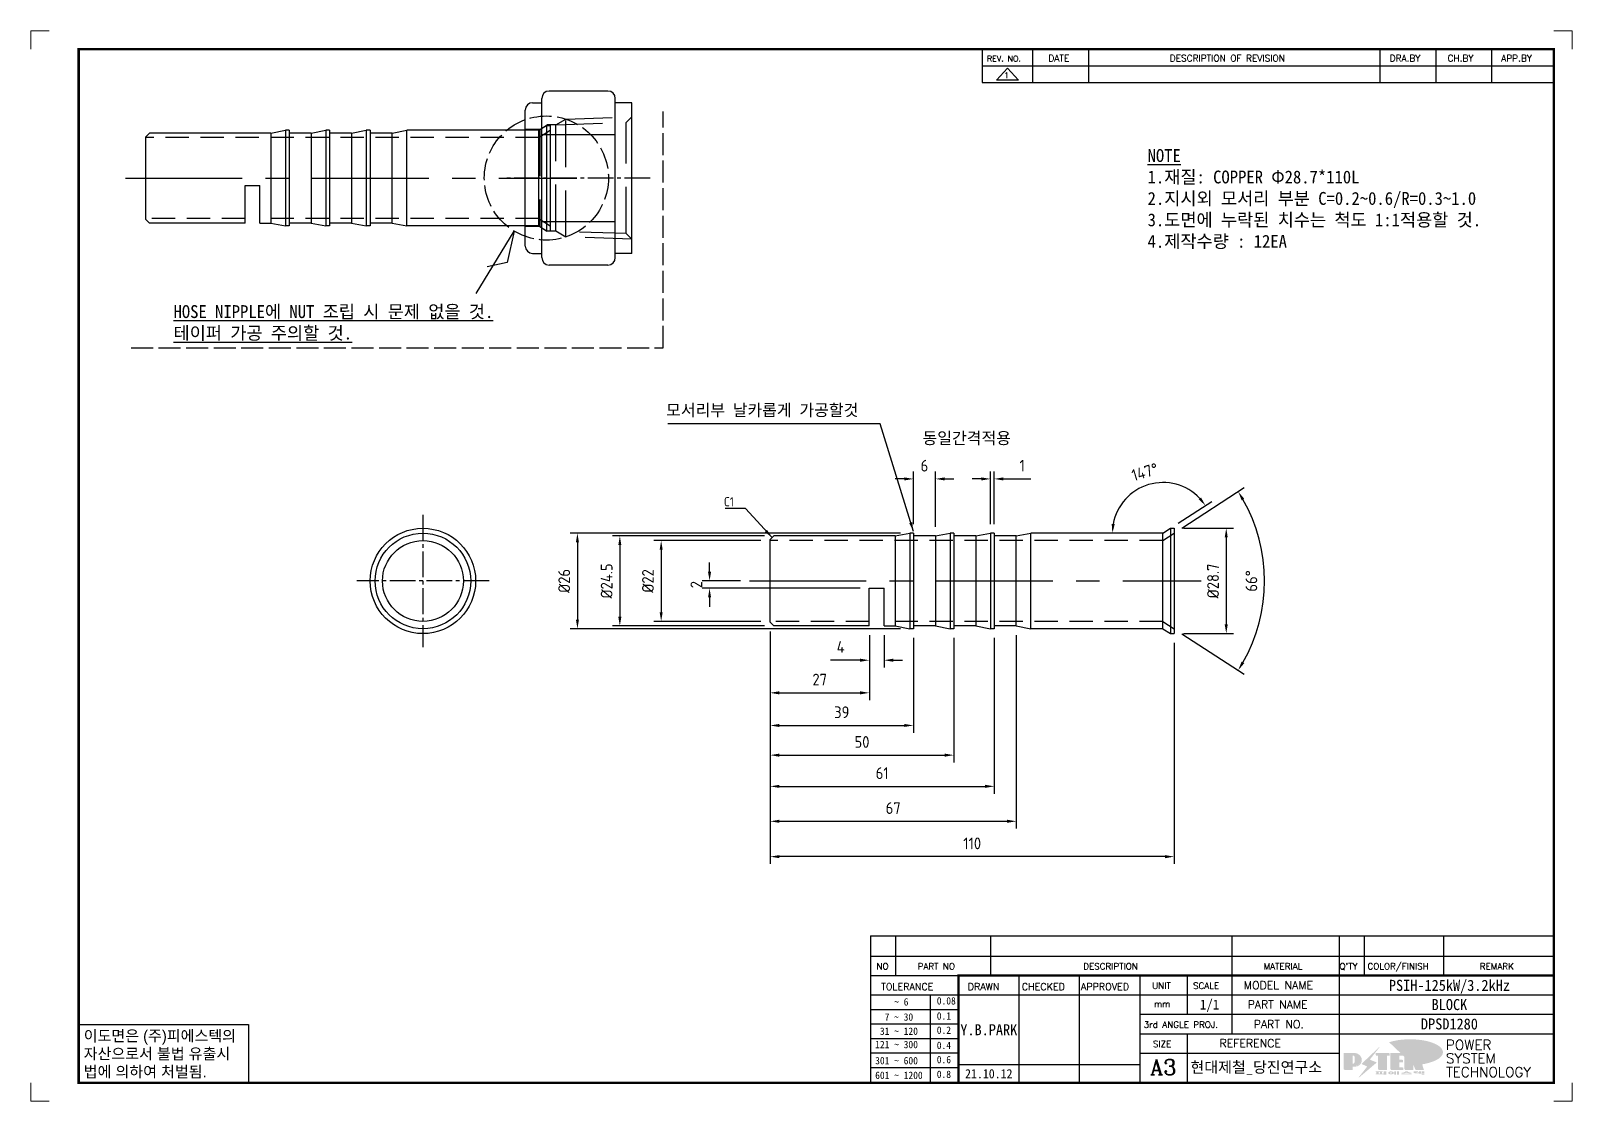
# Model space of a CAD drawing. Header units: millimetres. Extents: x 6089 to 10633, y -545 to 822.
# Drawn here: x 6980 to 7399.5, y -545.3 to -254 of the extents above; entities that cross this region are included whole.
import ezdxf
from ezdxf.enums import TextEntityAlignment as Align

# ---------------------------------------------------------------- set-up
doc = ezdxf.new("R2010")
doc.units = ezdxf.units.MM
for name, pattern in [('AM_ISO02W050', [7.5, 6, -1.5]), ('CENTER', [50.8, 31.75, -6.35, 6.35, -6.35]), ('CENTER1', [10, 7, -1, 1, -1]), ('HIDDEN', [9.525, 6.35, -3.175]), ('HIDDENX2', [19.05, 12.7, -6.35])]:
    doc.linetypes.add(name, pattern=pattern)
doc.layers.add('FORMAT-1', color=7, linetype='Continuous')
doc.layers.add('line', color=3, linetype='Continuous')
doc.styles.add('arial_ttf', font='arial.ttf')
doc.styles.add('h1', font='')
doc.styles.add('HAN', font='')
doc.styles.add('RC', font='ROMANC.SHX')
doc.styles.add('ROMANT', font='romant')
doc.styles.add('RT', font='ROMANT.SHX', dxfattribs={"oblique": 15})
doc.styles.get("Standard").update_dxf_attribs({"font": 'ISOCP.SHX', "bigfont": 'WHGTXT.SHX'})
doc.styles.get('h1').set_extended_font_data('New Gulim')
doc.styles.get('HAN').set_extended_font_data('GulimChe')
doc.dimstyles.new('PS-1', dxfattribs={"dimtxt": 3.2, "dimasz": 2.5, "dimexe": 2, "dimexo": 2.5, "dimgap": 2, "dimtad": 1, "dimtoh": 1, "dimrnd": 0.05, "dimzin": 12, "dimdsep": 46, "dimtxsty": 'Standard', "dimcen": 0, "dimclrt": 2, "dimazin": 3, "dimtfac": 1, "dimtofl": 0, "dimtmove": 0, "dimatfit": 3, "dimfxl": 0, "dimtolj": 1, "dimtzin": 0, "dimarcsym": 0})

# ---------------------------------------------------------------- blocks, each defined once
blk = doc.blocks.new('A$C2CBF475D')
at = {"color": 6}
for p, q in [((-77, 12.25), (-73, 13)), ((-73, 13), (-73, -13)), ((-72, 13), (-73, 13)), ((-72, 13), (-72, -13)), ((-66, 12.25), (-62, 13)), ((-62, 13), (-62, -13)), ((-61, 13), (-62, 13)), ((-61, 13), (-61, -13)), ((-55, 12.25), (-51, 13)), ((-51, 13), (-51, -13)), ((-50, 13), (-51, 13)), ((-50, 13), (-50, -13)), ((-44, 12.25), (-40, 13)), ((-40, -13), (-40, 13)), ((-4.08, 13), (-40, 13)), ((-4.08, 12.99), (-2, 14.34)), ((-4.08, -13), (-4.08, 13)), ((-2, 14.34), (-2, -14.34)), ((-2, 14.34), (-1, 14.34)), ((-1, 14.34), (-1, -14.34)), ((-111, 11.25), (-110, 12.25)), ((-111, -11.25), (-111, 11.25)), ((-77, 12.25), (-110, 12.25)), ((-77, 12.25), (-77, -12.25)), ((-66, 12.25), (-72, 12.25)), ((-66, 12.25), (-66, -12.25)), ((-55, 12.25), (-61, 12.25)), ((-55, 12.25), (-55, -12.25)), ((-44, 12.25), (-50, 12.25)), ((-44, -12.25), (-44, 12.25)), ((-84, -2), (-80, -2)), ((-84, -12.25), (-84, -2)), ((-80, -12.25), (-80, -2)), ((-110, -12.25), (-111, -11.25)), ((-84, -12.25), (-110, -12.25)), ((-80, -12.25), (-77, -12.25)), ((-77, -12.25), (-73, -13)), ((-66, -12.25), (-72, -12.25)), ((-66, -12.25), (-62, -13)), ((-55, -12.25), (-61, -12.25)), ((-55, -12.25), (-51, -13)), ((-44, -12.25), (-50, -12.25)), ((-44, -12.25), (-40, -13)), ((-72, -13), (-73, -13)), ((-61, -13), (-62, -13)), ((-50, -13), (-51, -13)), ((-4.08, -13), (-40, -13)), ((-4.08, -12.99), (-2, -14.34)), ((-2, -14.34), (-1, -14.34))]:
    blk.add_line(p, q, dxfattribs=at)
at = {"color": 2, "linetype": 'HIDDEN'}
for p, q in [((-4.08, 11), (-1, 13)), ((-4.08, 11), (-111, 11)), ((-84, -11), (-111, -11)), ((-4.08, -11), (-77, -11)), ((-4.08, -11), (-1, -13))]:
    blk.add_line(p, q, dxfattribs=at)
at = {"color": 1, "linetype": 'CENTER'}
blk.add_line((-116.57, 0), (6.31, 0), dxfattribs=at)
blk = doc.blocks.new('re3')
at = {"color": 180}
for p, q in [((0, 0), (0, -4.55)), ((6.87, -0.64), (3.86, -3.91)), ((9.88, -3.91), (3.86, -3.91)), ((6.87, -0.64), (9.88, -3.91)), ((13.74, -4.55), (13.74, 0)), ((28.97, -4.55), (28.97, 0)), ((108.25, -4.55), (108.25, 0)), ((123.49, -4.55), (123.49, 0)), ((138.64, -4.55), (138.64, 0)), ((0, -4.55), (155.53, -4.55))]:
    blk.add_line(p, q, dxfattribs=at)
at = {"color": 2, "style": 'RC', "oblique": 15}
blk.add_attdef('REV.NO', text='', height=1.56, dxfattribs=at).set_placement((6.59, -2.56), align=Align.MIDDLE_CENTER)
blk.add_attdef('-1', text='', height=1.56, dxfattribs=at).set_placement((9.37, -1.66), align=Align.MIDDLE_LEFT)
at = {"color": 2, "style": 'HAN'}
for tag, p in [('REV.-DATE', (21.36, -2.28)), ('DRA.BY', (115.87, -2.28)), ('CH.BY', (131.07, -2.28)), ('APP.BY', (147.09, -2.28))]:
    blk.add_attdef(tag, text='', height=2.5, dxfattribs=at).set_placement(p, align=Align.MIDDLE_CENTER)
blk.add_attdef('DESCRIPTION-OF-REVISION', text='', height=2.5, dxfattribs=at).set_placement((31.61, -2.28), align=Align.MIDDLE_LEFT)
blk = doc.blocks.new('no3')
at = {"color": 180}
for p, q in [((0, 5.5), (0, 0)), ((0, 5.5), (186, 5.5)), ((6.79, 5.5), (6.79, 0)), ((32.74, 0.11), (32.74, 5.5)), ((98.4, 5.5), (98.4, 0)), ((127.61, 5.5), (127.61, 0)), ((134.43, 5.5), (134.43, 0)), ((155.98, 5.5), (155.98, 0))]:
    blk.add_line(p, q, dxfattribs=at)
at = {"color": 2, "style": 'HAN'}
for tag, p in [('PART-NO', (19.76, 2.75)), ('MATERIAL', (111.38, 2.75)), ("Q'TY", (131.02, 2.75)), ('COLOR/FINISH', (145.2, 2.75)), ('REMARK', (170.76, 2.75))]:
    blk.add_attdef(tag, text='', height=2.9, dxfattribs=at).set_placement(p, align=Align.MIDDLE_CENTER)
blk.add_attdef('DESCRIPTION', text='', height=2.9, dxfattribs=at).set_placement((34.51, 2.75), align=Align.MIDDLE_LEFT)
at = {"color": 2, "style": 'RT', "oblique": 15}
blk.add_attdef('NO', text='', height=1.74, dxfattribs=at).set_placement((3.38, 2.51), align=Align.MIDDLE_CENTER)
blk = doc.blocks.new('t3')
for p, q in [((0, 15.88), (46.25, 15.88)), ((0, 15.88), (0, 0)), ((46.25, 15.88), (46.25, 0)), ((0, 0), (46.25, 0))]:
    blk.add_line(p, q)
at = {"color": 1, "style": 'h1'}
for s, p in [('이도면은 (주)피에스텍의', (1.4, 11.29)), ('자산으로서 불법 유출시', (1.4, 6.41)), ('법에 의하여 처벌됨.', (1.4, 1.52))]:
    blk.add_text(s, height=3, dxfattribs=at).set_placement(p)
blk = doc.blocks.new('new LOGO')
at = {"layer": 'line'}
h = blk.add_hatch(color=1, dxfattribs=at)
h.paths.add_polyline_path([(41.5, 16.4), (54.3, 16.4, 1), (54.3, 82.9), (0, 82.9), (0, -0.1), (41.5, -0.1)])
h.paths.add_polyline_path([(41.5, 27.9), (41.5, 71.9), (43.6, 71.9, -0.414214), (54.6, 60.9), (54.6, 38.9, -0.414214), (43.6, 27.9)], flags=16)
h.paths.add_polyline_path([(214.7, 71.9), (227.5, 71.9), (227.5, 82.9), (159.7, 82.9), (159.7, 71.9), (172.5, 71.9), (172.5, -0.1), (214.7, -0.1)])
h.paths.add_polyline_path([(276, 37.4), (294.8, 37.4), (294.8, 49.1), (276, 49.1), (276, 71.9), (294.8, 71.9), (294.8, 82.9), (234.5, 82.9), (234.5, -0.1), (297, -0.1), (297, 10.9), (276, 10.9)])
h.paths.add_polyline_path([(347.2, 35.2), (359.7, -0.1), (400.5, -0.1), (379.6, 66.8), (399.7, 82.9), (380.6, 82.9), (347.2, 61.6), (347.2, 82.9), (305.5, 82.9), (305.5, -0.1), (347.2, -0.1)])
h = blk.add_hatch(color=250, dxfattribs=at)
h.paths.add_polyline_path([(44.5, 69.4), (46.6, 69.4, -0.129793), (52, 68, 0.221832), (43.6, 71.9), (41.5, 71.9), (41.5, 27.9), (43.6, 27.9, 0.02048), (44.5, 28)], flags=17)
h.paths.add_polyline_path([(44.5, 13.9), (57.3, 13.9, 0.72362), (77.1, 73.9, -0.679777), (54.3, 16.4), (41.5, 16.4), (41.5, -0.1), (3, -0.1), (3, -2.6), (44.5, -2.6)])
h.paths.add_polyline_path([(117.9, 14.2), (71.5, -44.4), (77.1, -39.6), (120.8, 15.6), (92, 28.9), (173.3, 106), (177.5, 111.4), (89.1, 27.6)])
h.paths.add_polyline_path([(162.7, 71.9), (162.7, 69.4), (172.5, 69.4), (172.5, 71.9)], flags=17)
h.paths.add_polyline_path([(217.7, 69.4), (230.5, 69.4), (230.5, 80.4), (227.5, 80.4), (227.5, 71.9), (214.7, 71.9), (214.7, -0.1), (175.5, -0.1), (175.5, -2.6), (217.7, -2.6)])
h.paths.add_polyline_path([(297.8, 46.6), (294.8, 46.6), (294.8, 37.4), (276, 37.4), (276, 10.9), (279, 10.9), (279, 34.9), (297.8, 34.9)])
h.paths.add_polyline_path([(300, 8.4), (297, 8.4), (297, -0.1), (237.5, -0.1), (237.5, -2.6), (300, -2.6)])
h.paths.add_polyline_path([(297.8, 80.4), (294.8, 80.4), (294.8, 71.9), (276, 71.9), (276, 49.1), (279, 49.1), (279, 69.4), (297.8, 69.4)])
h.paths.add_polyline_path([(350.2, 80.4), (347.2, 80.4), (347.2, 61.6), (350.2, 63.5)])
h.paths.add_polyline_path([(350.2, 26.7), (347.2, 35.2), (347.2, -0.1), (308.5, -0.1), (308.5, -2.6), (350.2, -2.6)])
h.paths.add_polyline_path([(402.7, 80.4), (396.5, 80.4), (379.6, 66.8), (400.5, -0.1), (361.8, -0.1), (362.7, -2.6), (403.5, -2.6), (382.6, 64.3)])
blk.add_hatch(color=5, dxfattribs=at).paths.add_polyline_path([(166.3, 35), (131, 49), (180.4, 112.7), (92, 28.9), (120.8, 15.6), (74.4, -43)])
h = blk.add_hatch(color=253, dxfattribs=at)
edge = h.paths.add_edge_path()
edge.add_ellipse((333.9, 86.4), major_axis=(-165.9, 0), ratio=0.39426, start_angle=111.51268, end_angle=334.46902)
edge.add_ellipse((314.1, 81.2), major_axis=(-153.7, 0), ratio=0.40699, start_angle=121.30662, end_angle=327.74369, ccw=False)
edge.add_line((394, 27.8), (394.7, 25.6))
h = blk.add_hatch(color=250, dxfattribs=at)
edge = h.paths.add_edge_path()
edge.add_ellipse((237.8, -17.6), major_axis=(-14.3, 0), ratio=0.526336, start_angle=192.2456, end_angle=269.07481)
edge.add_line((238.1, -10.1), (237.6, -10.1))
edge.add_ellipse((237.8, -17.6), major_axis=(-14.3, 0), ratio=0.526336, start_angle=270.92519, end_angle=449.07481)
edge.add_line((237.6, -25.1), (238.1, -25.1))
edge.add_ellipse((237.8, -17.6), major_axis=(-14.3, 0), ratio=0.526336, start_angle=450.92519, end_angle=527.7544)
edge.add_line((251.7, -19.2), (254.1, -19.2))
edge.add_line((254.1, -19.2), (254.1, -27.1))
edge.add_line((254.1, -27.1), (263.1, -27.1))
edge.add_line((263.1, -27.1), (263.1, -10.1))
edge.add_line((263.1, -10.1), (254.1, -10.1))
edge.add_line((254.1, -10.1), (254.1, -16))
edge.add_line((254.1, -16), (251.7, -16))
h.paths.add_polyline_path([(241, -16.4), (241, -18.7, -1), (234.4, -18.7), (234.4, -16.4, -1)], flags=16)
h.paths.add_polyline_path([(278.2, -10.1), (268.1, -10.1), (268.1, -27.1), (278.2, -27.1)])
h.paths.add_polyline_path([(310.3, -10.1), (310.3, -11.1, -0.157169), (289.3, -17.5), (294, -19.9, 0.128407), (316.3, -15.9, 0.128407), (338.6, -19.9), (343.3, -17.5, -0.157169), (322.2, -11.1), (322.2, -10.1)])
h.paths.add_polyline_path([(342.1, -25.1), (342.1, -22.3), (290.4, -22.3), (290.4, -25.1)])
h.paths.add_polyline_path([(352, -10.1), (352, -16.2, 0.414214), (354, -18.2), (378.7, -18.2), (378.7, -19.6), (390.2, -19.6), (390.2, -10.1), (378.7, -10.1), (378.7, -13.6), (374.7, -13.6), (374.7, -15.1), (378.7, -15.1), (378.7, -16.2), (364.7, -16.2), (364.7, -15.1), (371.2, -15.1), (371.2, -13.6), (364.7, -13.6), (364.7, -12.6), (374.7, -12.6), (374.7, -10.1)])
h.paths.add_polyline_path([(393.8, -10.1), (393.8, -19.6), (405, -19.6), (405, -10.1)])
h.paths.add_polyline_path([(405, -27.1), (405, -20.9), (356.8, -20.9), (356.8, -23), (391.8, -23), (391.8, -27.1)])
h.paths.add_polyline_path([(200.4, -10.1), (200.4, -22.3), (193.2, -22.3), (193.2, -12.6), (196.6, -12.6), (196.6, -10.1), (161, -10.1), (161, -12.6), (164.5, -12.6), (164.5, -22.3), (161, -22.3), (161, -25.1), (200.4, -25.1), (200.4, -27.1), (213.9, -27.1), (213.9, -10.1)])
h.paths.add_polyline_path([(182, -12.6), (175.6, -12.6), (175.6, -22.3), (182, -22.3)], flags=17)
blk = doc.blocks.new('format-3')
at = {"color": 3, "lineweight": 9}
for p, q in [((0, 286.3), (0, 291.3)), ((5, 291.3), (0, 291.3)), ((414.5, 291.3), (419.5, 291.3)), ((419.5, 286.3), (419.5, 291.3)), ((0, 5), (0, 0)), ((419.5, 5), (419.5, 0)), ((5, 0), (0, 0)), ((414.5, 0), (419.5, 0))]:
    blk.add_line(p, q, dxfattribs=at)
at = {"color": 180}
for p, q in [((258.97, 281.75), (258.97, 286.3)), ((272.71, 281.75), (272.71, 286.3)), ((287.94, 281.75), (287.94, 286.3)), ((367.22, 281.75), (367.22, 286.3)), ((382.45, 281.75), (382.45, 286.3)), ((397.61, 281.75), (397.61, 286.3)), ((258.97, 281.75), (414.5, 281.75)), ((228.5, 39.49), (228.5, 5)), ((228.5, 39.49), (414.5, 39.49)), ((235.29, 39.49), (235.29, 34.21)), ((261.24, 34.21), (261.24, 39.49)), ((326.9, 39.49), (326.9, 34.21)), ((356.11, 39.49), (356.11, 34.21)), ((362.93, 39.49), (362.93, 34.21)), ((384.48, 39.49), (384.48, 34.21)), ((228.5, 34.21), (252.48, 34.21)), ((268.96, 5), (268.96, 34.21)), ((285.45, 5), (285.45, 34.21)), ((301.94, 5), (301.94, 34.21)), ((314.72, 34.21), (314.72, 23.65)), ((326.9, 34.21), (326.9, 18.37)), ((356.11, 34.21), (356.11, 5)), ((228.5, 28.93), (252.48, 28.93)), ((244.89, 5.23), (244.89, 28.93)), ((252.48, 28.93), (414.5, 28.93)), ((228.5, 24.98), (252.48, 24.98)), ((228.5, 21.03), (252.48, 21.03)), ((301.94, 23.65), (414.5, 23.65)), ((228.5, 17.08), (252.48, 17.08)), ((301.94, 18.37), (414.5, 18.37)), ((314.72, 18.37), (314.72, 5)), ((228.5, 13.13), (252.48, 13.13)), ((301.94, 13.09), (356.11, 13.09)), ((228.5, 9.18), (252.48, 9.18)), ((252.48, 9.95), (301.94, 9.95))]:
    blk.add_line(p, q, dxfattribs=at)
at = {"const_width": 0.7}
blk.add_lwpolyline([(252.48, 5), (252.48, 34.21), (414.5, 34.21)], dxfattribs=at)
at = {"layer": 'FORMAT-1', "const_width": 0.7}
blk.add_lwpolyline([(13, 5), (13, 286.3), (414.5, 286.3), (414.5, 5)], close=True, dxfattribs=at)
blk.add_blockref('t3', (13, 5))
at = {"xscale": 0.05400000000000027, "yscale": 0.05400000000000027, "zscale": 0.05400000000000027}
blk.add_blockref('new LOGO', (357.35, 8.65), dxfattribs=at)
at = {"color": 2}
for s, height, style, p in [('REV. NO.', 1.56, 'RC', (260.23, 282.95)), ('DATE', 1.788, 'RC', (276.95, 282.94)), ('DESCRIPTION OF REVISION', 1.7875, 'RC', (309.98, 282.94)), ('DRA.BY', 1.788, 'RC', (369.83, 282.94)), ('CH.BY', 1.788, 'RC', (385.59, 282.94)), ('APP.BY', 1.788, 'RC', (400.18, 282.94)), ('COLOR/FINISH', 1.7424, 'RC', (363.8, 35.83)), ('NO', 1.742, 'RC', (230.16, 35.83)), ('PART NO', 1.742, 'RC', (241.36, 35.83)), ('DESCRIPTION', 1.7424, 'RC', (286.43, 35.83)), ('MATERIAL', 1.742, 'RC', (335.52, 35.83)), ("Q'TY", 1.742, 'RC', (356.17, 35.83)), ('REMARK', 1.742, 'RC', (394.37, 35.83)), (' TOLERANCE', 1.9, 'RC', (230.11, 30.22)), ('DRAWN', 1.9, 'RC', (255, 30.22)), ('CHECKED', 1.9, 'RC', (269.71, 30.22)), ('APPROVED', 1.9, 'RC', (285.8, 30.22)), ('UNIT', 1.742, 'RC', (305.19, 30.55)), ('SCALE', 1.742, 'RC', (316.32, 30.55)), ('MODEL NAME', 2.178, 'RC', (330.12, 30.46)), ('    ~ 6', 2, 'HAN', (229.8, 26.03)), ('0.08', 2, 'HAN', (246.57, 26.31)), ('mm', 1.742, 'RC', (305.67, 25.56)), ('PART NAME', 2.178, 'RC', (331.17, 25.24)), ('  7 ~ 30', 2, 'HAN', (229.8, 21.91)), ('0.1', 2, 'HAN', (246.57, 22.2)), ('3rd ANGLE PROJ.', 1.7424, 'RC', (302.87, 19.97)), ('PART NO.', 2.178, 'RC', (332.84, 19.85)), (' 31 ~ 120', 2, 'HAN', (229.8, 18.04)), ('0.2', 2, 'HAN', (246.57, 18.32)), ('REFERENCE', 2.178, 'RC', (323.52, 14.69)), ('121 ~ 300', 2, 'HAN', (229.8, 14.42)), ('0.4', 2, 'HAN', (246.57, 14.2)), ('SIZE', 1.742, 'RC', (305.39, 14.71)), ('301 ~ 600', 2, 'HAN', (229.8, 10.04)), ('0.6', 2, 'HAN', (246.57, 10.32)), ('601 ~ 1200', 2, 'HAN', (229.8, 6.05)), ('0.8', 2, 'HAN', (246.57, 6.33))]:
    blk.add_text(s, height=height, dxfattribs=dict(at, style=style)).set_placement(p)
at = {"style": 'ROMANT'}
for s, p in [('POWER', (385.15, 13.96)), ('SYSTEM', (385.15, 10.31)), ('TECHNOLOGY', (385.15, 6.56))]:
    blk.add_text(s, height=2.7, dxfattribs=at).set_placement(p)
at = {"color": 2, "lineweight": 25, "style": 'RC'}
blk.add_text('A3', height=4.182, dxfattribs=at).set_placement((304.61, 7.14))
at = {"style": 'HAN'}
for tag, height, p in [('MODEL-NAME', 3, (386.1, 31.53)), ('SCALE', 2.7, (320.81, 26.29)), ('PART-NAME', 3, (386.1, 26.29)), ('CH-BY', 3, (277.21, 19.44)), ('PART-NO', 3, (386.1, 21.01)), ('DRA-BY', 3, (260.72, 19.44)), ('APP-BY', 3, (293.7, 19.44)), ('DRA-DATE', 2.5, (260.72, 7.47)), ('CH-DATE', 2.5, (277.21, 7.47)), ('APP-DATE', 2.5, (293.7, 7.47)), ('관련업체', 3, (333.52, 9.26))]:
    blk.add_attdef(tag, text='', height=height, dxfattribs=at).set_placement(p, align=Align.MIDDLE_CENTER)
blk = doc.blocks.new('*D309')
at = {"color": 0, "lineweight": -2}
for p, q in [((7181.21, -417.43), (7181.21, -436.13)), ((7208.21, -418.43), (7208.21, -436.13)), ((7183.71, -434.13), (7205.71, -434.13))]:
    blk.add_line(p, q, dxfattribs=at)
at = {"color": 0}
for points in [[(7183.71, -433.71), (7183.71, -434.55), (7181.21, -434.13)], [(7205.71, -433.71), (7205.71, -434.55), (7208.21, -434.13)]]:
    blk.add_solid(points, dxfattribs=at)
at = {"layer": 'DEFPOINTS', "color": 0}
for p in [(7181.21, -414.93), (7208.21, -415.93), (7208.21, -434.13)]:
    blk.add_point(p, dxfattribs=at)
at = {"color": 2, "insert": (7194.71, -430.53), "char_height": 3.2, "attachment_point": 5}
blk.add_mtext('\\A1;27', dxfattribs=at)
blk = doc.blocks.new('*D310')
at = {"color": 0, "lineweight": -2}
for p, q in [((7181.21, -417.43), (7181.21, -445.01)), ((7220.21, -419.18), (7220.21, -445.01)), ((7183.71, -443.01), (7217.71, -443.01))]:
    blk.add_line(p, q, dxfattribs=at)
at = {"color": 0}
for points in [[(7183.71, -442.59), (7183.71, -443.42), (7181.21, -443.01)], [(7217.71, -442.59), (7217.71, -443.42), (7220.21, -443.01)]]:
    blk.add_solid(points, dxfattribs=at)
at = {"layer": 'DEFPOINTS', "color": 0}
for p in [(7181.21, -414.93), (7220.21, -416.68), (7220.21, -443.01)]:
    blk.add_point(p, dxfattribs=at)
at = {"color": 2, "insert": (7200.71, -439.41), "char_height": 3.2, "attachment_point": 5}
blk.add_mtext('\\A1;39', dxfattribs=at)
blk = doc.blocks.new('*D311')
at = {"color": 0, "lineweight": -2}
for p, q in [((7181.21, -417.43), (7181.21, -453.09)), ((7231.21, -419.18), (7231.21, -453.09)), ((7183.71, -451.09), (7228.71, -451.09))]:
    blk.add_line(p, q, dxfattribs=at)
at = {"color": 0}
for points in [[(7183.71, -450.67), (7183.71, -451.51), (7181.21, -451.09)], [(7228.71, -450.67), (7228.71, -451.51), (7231.21, -451.09)]]:
    blk.add_solid(points, dxfattribs=at)
at = {"layer": 'DEFPOINTS', "color": 0}
for p in [(7181.21, -414.93), (7231.21, -416.68), (7231.21, -451.09)]:
    blk.add_point(p, dxfattribs=at)
at = {"color": 2, "insert": (7206.21, -447.49), "char_height": 3.2, "attachment_point": 5}
blk.add_mtext('\\A1;50', dxfattribs=at)
blk = doc.blocks.new('*D312')
at = {"color": 0, "lineweight": -2}
for p, q in [((7181.21, -417.43), (7181.21, -461.58)), ((7242.21, -419.18), (7242.21, -461.58)), ((7183.71, -459.58), (7239.71, -459.58))]:
    blk.add_line(p, q, dxfattribs=at)
at = {"color": 0}
for points in [[(7183.71, -459.16), (7183.71, -459.99), (7181.21, -459.58)], [(7239.71, -459.16), (7239.71, -459.99), (7242.21, -459.58)]]:
    blk.add_solid(points, dxfattribs=at)
at = {"layer": 'DEFPOINTS', "color": 0}
for p in [(7181.21, -414.93), (7242.21, -416.68), (7242.21, -459.58)]:
    blk.add_point(p, dxfattribs=at)
at = {"color": 2, "insert": (7211.71, -455.98), "char_height": 3.2, "attachment_point": 5}
blk.add_mtext('\\A1;61', dxfattribs=at)
blk = doc.blocks.new('*D313')
at = {"color": 0, "lineweight": -2}
for p, q in [((7181.21, -417.43), (7181.21, -471.09)), ((7248.21, -418.43), (7248.21, -471.09)), ((7183.71, -469.09), (7245.71, -469.09))]:
    blk.add_line(p, q, dxfattribs=at)
at = {"color": 0}
for points in [[(7183.71, -468.67), (7183.71, -469.51), (7181.21, -469.09)], [(7245.71, -468.67), (7245.71, -469.51), (7248.21, -469.09)]]:
    blk.add_solid(points, dxfattribs=at)
at = {"layer": 'DEFPOINTS', "color": 0}
for p in [(7181.21, -414.93), (7248.21, -415.93), (7248.21, -469.09)]:
    blk.add_point(p, dxfattribs=at)
at = {"color": 2, "insert": (7214.71, -465.49), "char_height": 3.2, "attachment_point": 5}
blk.add_mtext('\\A1;67', dxfattribs=at)
blk = doc.blocks.new('*D314')
at = {"color": 0, "lineweight": -2}
for p, q in [((7181.21, -417.43), (7181.21, -480.71)), ((7291.2, -420.52), (7291.2, -480.71)), ((7288.7, -478.71), (7183.71, -478.71))]:
    blk.add_line(p, q, dxfattribs=at)
at = {"color": 0}
for points in [[(7183.71, -478.3), (7183.71, -479.13), (7181.21, -478.71)], [(7288.7, -478.3), (7288.7, -479.13), (7291.2, -478.71)]]:
    blk.add_solid(points, dxfattribs=at)
at = {"layer": 'DEFPOINTS', "color": 0}
for p in [(7181.21, -414.93), (7291.2, -418.02), (7181.21, -478.71)]:
    blk.add_point(p, dxfattribs=at)
at = {"color": 2, "insert": (7236.21, -475.11), "char_height": 3.2, "attachment_point": 5}
blk.add_mtext('\\A1;110', dxfattribs=at)
blk = doc.blocks.new('*D315')
at = {"color": 0, "lineweight": -2}
for p, q in [((7293.3, -389.32), (7310.27, -378.29)), ((7293.3, -418.05), (7310.27, -429.08))]:
    blk.add_line(p, q, dxfattribs=at)
blk.add_arc((7271.2, -403.68), 44.59, 330.1889, 29.8111, dxfattribs=at)
at = {"color": 0}
for points in [[(7309.54, -381.73), (7310.25, -381.3), (7308.59, -379.38)], [(7310.25, -426.07), (7309.54, -425.63), (7308.59, -427.99)]]:
    blk.add_solid(points, dxfattribs=at)
at = {"layer": 'DEFPOINTS', "color": 0}
for p in [(7288.13, -392.68), (7291.2, -390.68), (7288.12, -414.68), (7314.97, -412.2), (7291.2, -416.68)]:
    blk.add_point(p, dxfattribs=at)
at = {"color": 2, "insert": (7312.19, -403.68), "char_height": 3.2, "attachment_point": 5, "rotation": 90}
blk.add_mtext('\\A1;66°', dxfattribs=at)
blk = doc.blocks.new('*D316')
at = {"color": 0, "lineweight": -2}
blk.add_line((7292.3, -387.98), (7301.38, -382.08), dxfattribs=at)
blk.add_arc((7288.14, -390.68), 13.79, 43.4291, 169.5948, dxfattribs=at)
at = {"color": 0}
for points in [[(7298.48, -380.95), (7297.83, -381.46), (7299.7, -383.17)], [(7275, -388.23), (7274.17, -388.16), (7274.36, -390.68)]]:
    blk.add_solid(points, dxfattribs=at)
at = {"layer": 'DEFPOINTS', "color": 0}
for p in [(7290.06, -377.03), (7290.2, -389.34), (7252.21, -390.68), (7288.13, -390.68), (7288.13, -390.69)]:
    blk.add_point(p, dxfattribs=at)
at = {"color": 2, "insert": (7283.2, -374.02), "char_height": 3.2, "attachment_point": 5, "rotation": 16.5119}
blk.add_mtext('\\A1;147°', dxfattribs=at)
blk = doc.blocks.new('*D317')
at = {"color": 0, "lineweight": -2}
for p, q in [((7293.7, -389.34), (7307.35, -389.34)), ((7305.35, -391.84), (7305.35, -415.52)), ((7293.7, -418.02), (7307.35, -418.02))]:
    blk.add_line(p, q, dxfattribs=at)
at = {"color": 0}
for points in [[(7304.93, -391.84), (7305.76, -391.84), (7305.35, -389.34)], [(7304.93, -415.52), (7305.76, -415.52), (7305.35, -418.02)]]:
    blk.add_solid(points, dxfattribs=at)
at = {"layer": 'DEFPOINTS', "color": 0}
for p in [(7291.2, -389.34), (7291.2, -418.02), (7305.35, -418.02)]:
    blk.add_point(p, dxfattribs=at)
at = {"color": 2, "insert": (7301.75, -403.68), "char_height": 3.2, "attachment_point": 5, "rotation": 90}
blk.add_mtext('\\A1;%%C28.7', dxfattribs=at)
blk = doc.blocks.new('*D318')
at = {"color": 0, "lineweight": -2}
for p, q in [((7179.71, -391.43), (7138.31, -391.43)), ((7140.31, -393.93), (7140.31, -413.43)), ((7179.71, -415.93), (7138.31, -415.93))]:
    blk.add_line(p, q, dxfattribs=at)
at = {"color": 0}
for points in [[(7139.89, -393.93), (7140.72, -393.93), (7140.31, -391.43)], [(7139.89, -413.43), (7140.72, -413.43), (7140.31, -415.93)]]:
    blk.add_solid(points, dxfattribs=at)
at = {"layer": 'DEFPOINTS', "color": 0}
for p in [(7182.21, -391.43), (7140.31, -415.93), (7182.21, -415.93)]:
    blk.add_point(p, dxfattribs=at)
at = {"color": 2, "insert": (7136.71, -403.68), "char_height": 3.2, "attachment_point": 5, "rotation": 90}
blk.add_mtext('\\A1;%%C24.5', dxfattribs=at)
blk = doc.blocks.new('*D319')
at = {"color": 0, "lineweight": -2}
for p, q in [((7178.71, -392.68), (7149.55, -392.68)), ((7151.55, -395.18), (7151.55, -412.18)), ((7178.71, -414.68), (7149.55, -414.68))]:
    blk.add_line(p, q, dxfattribs=at)
at = {"color": 0}
for points in [[(7151.14, -395.18), (7151.97, -395.18), (7151.55, -392.68)], [(7151.14, -412.18), (7151.97, -412.18), (7151.55, -414.68)]]:
    blk.add_solid(points, dxfattribs=at)
at = {"layer": 'DEFPOINTS', "color": 0}
for p in [(7181.21, -392.68), (7151.55, -414.68), (7181.21, -414.68)]:
    blk.add_point(p, dxfattribs=at)
at = {"color": 2, "insert": (7147.95, -403.68), "char_height": 3.2, "attachment_point": 5, "rotation": 90}
blk.add_mtext('\\A1;%%C22', dxfattribs=at)
blk = doc.blocks.new('*D320')
at = {"color": 0, "lineweight": -2}
for p, q in [((7216.71, -390.68), (7126.76, -390.68)), ((7128.76, -393.18), (7128.76, -414.18)), ((7216.71, -416.68), (7126.76, -416.68))]:
    blk.add_line(p, q, dxfattribs=at)
at = {"color": 0}
for points in [[(7128.35, -393.18), (7129.18, -393.18), (7128.76, -390.68)], [(7128.35, -414.18), (7129.18, -414.18), (7128.76, -416.68)]]:
    blk.add_solid(points, dxfattribs=at)
at = {"layer": 'DEFPOINTS', "color": 0}
for p in [(7219.21, -390.68), (7128.76, -416.68), (7219.21, -416.68)]:
    blk.add_point(p, dxfattribs=at)
at = {"color": 2, "insert": (7125.16, -403.68), "char_height": 3.2, "attachment_point": 5, "rotation": 90}
blk.add_mtext('\\A1;%%C26', dxfattribs=at)
blk = doc.blocks.new('*D321')
at = {"color": 0, "lineweight": -2}
for p, q in [((7164.73, -401.18), (7164.73, -398.68)), ((7173.14, -403.68), (7162.73, -403.68)), ((7205.71, -405.68), (7162.73, -405.68)), ((7164.73, -408.18), (7164.73, -410.68))]:
    blk.add_line(p, q, dxfattribs=at)
at = {"color": 0}
for points in [[(7164.31, -401.18), (7165.14, -401.18), (7164.73, -403.68)], [(7164.31, -408.18), (7165.14, -408.18), (7164.73, -405.68)]]:
    blk.add_solid(points, dxfattribs=at)
at = {"layer": 'DEFPOINTS', "color": 0}
for p in [(7164.73, -405.68), (7175.64, -403.68), (7208.21, -405.68)]:
    blk.add_point(p, dxfattribs=at)
at = {"color": 2, "insert": (7161.13, -404.68), "char_height": 3.2, "attachment_point": 5, "rotation": 90}
blk.add_mtext('\\A1;2', dxfattribs=at)
blk = doc.blocks.new('*D322')
at = {"color": 0, "lineweight": -2}
for p, q in [((7208.21, -418.43), (7208.21, -427.25)), ((7212.21, -418.43), (7212.21, -427.25)), ((7205.71, -425.25), (7197.61, -425.25)), ((7214.71, -425.25), (7217.21, -425.25))]:
    blk.add_line(p, q, dxfattribs=at)
at = {"color": 0}
for points in [[(7205.71, -424.83), (7205.71, -425.67), (7208.21, -425.25)], [(7214.71, -424.83), (7214.71, -425.67), (7212.21, -425.25)]]:
    blk.add_solid(points, dxfattribs=at)
at = {"layer": 'DEFPOINTS', "color": 0}
for p in [(7208.21, -415.93), (7212.21, -415.93), (7208.21, -425.25)]:
    blk.add_point(p, dxfattribs=at)
at = {"color": 2, "insert": (7200.41, -421.65), "char_height": 3.2, "attachment_point": 5}
blk.add_mtext('\\A1;4', dxfattribs=at)
blk = doc.blocks.new('*D323')
at = {"color": 0, "lineweight": -2}
for p, q in [((7217.71, -375.91), (7215.21, -375.91)), ((7220.21, -388.18), (7220.21, -373.91)), ((7226.21, -388.93), (7226.21, -373.91)), ((7228.71, -375.91), (7231.21, -375.91))]:
    blk.add_line(p, q, dxfattribs=at)
at = {"color": 0}
for points in [[(7217.71, -375.49), (7217.71, -376.33), (7220.21, -375.91)], [(7228.71, -375.49), (7228.71, -376.33), (7226.21, -375.91)]]:
    blk.add_solid(points, dxfattribs=at)
at = {"layer": 'DEFPOINTS', "color": 0}
for p in [(7226.21, -375.91), (7220.21, -390.68), (7226.21, -391.43)]:
    blk.add_point(p, dxfattribs=at)
at = {"color": 2, "insert": (7223.21, -372.31), "char_height": 3.2, "attachment_point": 5}
blk.add_mtext('\\A1;6', dxfattribs=at)
blk = doc.blocks.new('*D324')
at = {"color": 0, "lineweight": -2}
for p, q in [((7238.71, -375.91), (7236.21, -375.91)), ((7241.21, -388.18), (7241.21, -373.91)), ((7242.21, -388.18), (7242.21, -373.91)), ((7244.71, -375.91), (7252.12, -375.91))]:
    blk.add_line(p, q, dxfattribs=at)
at = {"color": 0}
for points in [[(7238.71, -375.49), (7238.71, -376.33), (7241.21, -375.91)], [(7244.71, -375.49), (7244.71, -376.33), (7242.21, -375.91)]]:
    blk.add_solid(points, dxfattribs=at)
at = {"layer": 'DEFPOINTS', "color": 0}
for p in [(7241.21, -375.91), (7241.21, -390.68), (7242.21, -390.68)]:
    blk.add_point(p, dxfattribs=at)
at = {"color": 2, "insert": (7249.8, -372.31), "char_height": 3.2, "attachment_point": 5}
blk.add_mtext('\\A1;1', dxfattribs=at)
blk = doc.blocks.new('A$C706B1240')
at = {"color": 230}
for p, q in [((0, -21.67), (0, 21.67)), ((18, 23.67), (2, 23.67)), ((20, -21.67), (20, 21.67)), ((-4.5, -18.5), (-4.5, 18.5)), ((-2.5, 20.5), (0, 20.5)), ((24.5, 20.5), (20, 20.5)), ((24.5, -20.5), (24.5, 20.5)), ((0, 11.84), (20, 11.84)), ((0, -11.84), (20, -11.84)), ((-2.5, -20.5), (0, -20.5)), ((24.5, -20.5), (20, -20.5)), ((18, -23.67), (2, -23.67))]:
    blk.add_line(p, q, dxfattribs=at)
at = {"color": 2, "linetype": 'HIDDENX2'}
for p, q in [((-0.5, 13.21), (-4.5, 13.21)), ((-0.5, 13.21), (1.49, 14.5)), ((-0.5, 13.21), (-0.5, -13.21)), ((3.8, 14.5), (1.49, 14.5)), ((6.5, -16.06), (6.5, 16.06)), ((-0.5, -13.21), (-4.5, -13.21)), ((-0.5, -13.21), (1.49, -14.5)), ((3.8, -14.5), (1.49, -14.5))]:
    blk.add_line(p, q, dxfattribs=at)
at = {"color": 1, "linetype": 'CENTER1'}
blk.add_line((29.5, 0), (-9.5, 0), dxfattribs=at)
at = {"color": 2, "linetype": 'HIDDENX2'}
for points in [[(3.8, 14.5), (6.5, 16.06), (24.5, 16.62)], [(22.98, -15.1), (3.8, -14.5), (3.8, 14.5), (22.98, 15.1)], [(24.5, -16.62), (22.98, -15.1), (22.98, 15.1), (24.5, 16.62)], [(24.5, -16.62), (6.5, -16.06), (3.8, -14.5)]]:
    blk.add_lwpolyline(points, dxfattribs=at)
at = {"color": 230}
for centre, start, end in [((2, 21.67), 90, 180), ((18, 21.67), 360, 90), ((-2.5, 18.5), 90, 180), ((-2.5, -18.5), 180, 270), ((2, -21.67), 180, 270), ((18, -21.67), 270, 0)]:
    blk.add_arc(centre, 2, start, end, dxfattribs=at)

msp = doc.modelspace()

# ---------------------------------------------------------------- linework, layer by layer
at = {"color": 1, "linetype": 'CENTER1'}
for p, q in [((7086.71, -385.684), (7086.71, -421.684)), ((7104.71, -403.684), (7068.71, -403.684))]:
    msp.add_line(p, q, dxfattribs=at)
at = {"color": 6, "linetype": 'AM_ISO02W050'}
msp.add_lwpolyline([(7007.262, -340.277), (7152.129, -340.277), (7152.129, -275.936)], dxfattribs=at)
at = {"color": 2}
msp.add_lwpolyline([(7101.246, -325.425), (7111.546, -308.459), (7109.626, -317.051), (7104.171, -318.175)], dxfattribs=at)
at = {"color": 6, "linetype": 'AM_ISO02W050'}
msp.add_circle((7120.309, -294.023), 16.887, dxfattribs=at)
at = {"color": 6}
for radius in [14.34, 13, 11]:
    msp.add_circle((7086.71, -403.684), radius, dxfattribs=at)

# ---------------------------------------------------------------- block references
ref = msp.add_blockref('format-3', (6979.997, -545.26))
ref.add_attrib('DRA-DATE', '21.10.12', dxfattribs={"height": 2.5, "style": 'HAN'}).set_placement((7240.717, -537.785), align=Align.MIDDLE_CENTER)
ref.add_attrib('DRA-BY', 'Y.B.PARK', dxfattribs={"height": 3, "style": 'HAN'}).set_placement((7240.717, -525.818), align=Align.MIDDLE_CENTER)
ref.add_attrib('MODEL-NAME', 'PSIH-125kW/3.2kHz', dxfattribs={"lineweight": 35, "height": 3, "style": 'HAN'}).set_placement((7366.092, -513.735), align=Align.MIDDLE_CENTER)
ref.add_attrib('PART-NAME', 'BLOCK', dxfattribs={"lineweight": 35, "height": 3, "style": 'HAN'}).set_placement((7366.092, -518.966), align=Align.MIDDLE_CENTER)
ref.add_attrib('PART-NO', 'DPSD1280', dxfattribs={"lineweight": 35, "height": 3, "style": 'HAN'}).set_placement((7366.092, -524.246), align=Align.MIDDLE_CENTER)
ref.add_attrib('SCALE', '1/1', dxfattribs={"height": 2.7, "style": 'HAN'}).set_placement((7300.805, -518.966), align=Align.MIDDLE_CENTER)
ref.add_attrib('관련업체', '현대제철_당진연구소', dxfattribs={"height": 3, "style": 'HAN'}).set_placement((7313.52, -535.998), align=Align.MIDDLE_CENTER)
ref = msp.add_blockref('re3', (7238.962, -263.51))
ref.add_attrib('REV.NO', '1', dxfattribs={"color": 2, "height": 1.56, "style": 'RC'}).set_placement((7245.551, -266.068), align=Align.MIDDLE_CENTER)
for name, p in [('A$C706B1240', (7119.068, -294.023)), ('A$C2CBF475D', (7122.309, -294.023)), ('A$C2CBF475D', (7292.204, -403.684)), ('no3', (7208.497, -505.766))]:
    msp.add_blockref(name, p)

# ---------------------------------------------------------------- texts
at = {"color": 2, "style": 'HAN'}
msp.add_text('동일간격적용', height=3.2, dxfattribs=at).set_placement((7222.672, -366.407))
at = {"color": 2, "char_height": 3.5, "attachment_point": 1, "style": 'HAN'}
for s, insert in [('{\\LNOTE\\P}1.재질: COPPER Φ28.7*110L\\P2.지시외 모서리 부분 C=0.2~0.6/R=0.3~1.0\\P3.도면에 누락된 치수는 척도 1:1적용할 것.\\P{\\C1;4.제작수량 : 12EA}', (7283.945, -286.152)), ('{\\LHOSE NIPPLE에 NUT 조립 시 문제 없을 것.\\P테이퍼 가공 주의할 것.}', (7018.838, -328.623))]:
    msp.add_mtext_dynamic_manual_height_columns(s, width=99.15487, gutter_width=769.295, heights=[0], dxfattribs=dict(at, insert=insert))
at = {"color": 2, "insert": (7152.896, -357.346, -0.004), "char_height": 3.2, "attachment_point": 4, "style": 'arial_ttf'}
msp.add_mtext('{\\fGulimChe|b0|i0|c129|p49;모서리부 날카롭게 가공할것}', dxfattribs=at)
at = {"color": 2, "insert": (7171.362, -383.367), "char_height": 2.5, "attachment_point": 9}
msp.add_mtext('C1', dxfattribs=at)

# ---------------------------------------------------------------- dimensions: what is measured, and where the dimension line sits
for base, p1, p2, angle, picture, middle in [((7226.208, -375.909), (7220.208, -390.684), (7226.208, -391.434), 180, '*D323', (7223.208, -375.909)), ((7241.208, -375.909), (7242.208, -390.684), (7241.208, -390.684), 180, '*D324', (7249.798, -375.909)), ((7164.727, -405.684), (7175.637, -403.684), (7208.208, -405.684), 90, '*D321', (7164.727, -404.684))]:
    dim = msp.add_linear_dim(base=base, p1=p1, p2=p2, angle=angle, dimstyle='PS-1')
    dim.commit()
    dim.dimension.update_dxf_attribs({"geometry": picture, "text_midpoint": middle, "dimtype": 160})
for base, line1, line2, picture, middle in [((7290.057, -377.032), ((7288.127, -390.694), (7290.204, -389.344)), ((7288.127, -390.684), (7252.208, -390.684)), '*D316', (7283.201, -374.016)), ((7314.974, -412.198), ((7288.127, -392.684), (7291.204, -390.684)), ((7288.125, -414.682), (7291.204, -416.684)), '*D315', (7312.195, -403.684))]:
    dim = msp.add_angular_dim_2l(base=base, line1=line1, line2=line2, dimstyle='PS-1', override={"dimadec": 0})
    dim.commit()
    dim.dimension.update_dxf_attribs({"geometry": picture, "text_midpoint": middle})
for base, p1, p2, picture, middle in [((7305.348, -418.024), (7291.204, -389.344), (7291.204, -418.024), '*D317', (7301.747, -403.684)), ((7128.764, -416.684), (7219.208, -390.684), (7219.208, -416.684), '*D320', (7125.164, -403.684)), ((7140.307, -415.934), (7182.208, -391.434), (7182.208, -415.934), '*D318', (7136.707, -403.684))]:
    dim = msp.add_linear_dim(base=base, p1=p1, p2=p2, angle=90, text='%%C<>', dimstyle='PS-1')
    dim.commit()
    dim.dimension.update_dxf_attribs({"geometry": picture, "text_midpoint": middle})
dim = msp.add_linear_dim(base=(7151.553, -414.684), p1=(7181.208, -392.684), p2=(7181.208, -414.684), angle=90, text='%%C<>', dimstyle='PS-1')
dim.commit()
dim.dimension.update_dxf_attribs({"geometry": '*D319', "text_midpoint": (7151.553, -403.684), "dimtype": 160})
for base, p1, p2, picture, middle in [((7208.208, -434.129), (7181.208, -414.934), (7208.208, -415.934), '*D309', (7194.708, -430.529)), ((7220.208, -443.006), (7181.208, -414.934), (7220.208, -416.684), '*D310', (7200.708, -439.406)), ((7231.208, -451.091), (7181.208, -414.934), (7231.208, -416.684), '*D311', (7206.208, -447.491)), ((7242.208, -459.578), (7181.208, -414.934), (7242.208, -416.684), '*D312', (7211.708, -455.978)), ((7248.208, -469.088), (7181.208, -414.934), (7248.208, -415.934), '*D313', (7214.708, -465.488)), ((7181.208, -478.713), (7291.204, -418.024), (7181.208, -414.934), '*D314', (7236.206, -475.113)), ((7208.208, -425.251), (7212.208, -415.934), (7208.208, -415.934), '*D322', (7200.408, -421.651))]:
    dim = msp.add_linear_dim(base=base, p1=p1, p2=p2, angle=180, dimstyle='PS-1')
    dim.commit()
    dim.dimension.update_dxf_attribs({"geometry": picture, "text_midpoint": middle})

# ---------------------------------------------------------------- leaders
msp.add_leader([(7220.208, -390.184, -0.004), (7211.131, -360.903, -0.004), (7153.373, -360.903, -0.004)], dimstyle='PS-1', override={"dimgap": 2, "dimtad": 0})
at = {"annotation_type": 0, "has_hookline": 1, "hookline_direction": 1, "text_width": 2.366}
msp.add_leader([(7181.751, -391.891), (7174.487, -383.992), (7171.987, -383.992)], dimstyle='PS-1', override={"dimscale": 1, "dimgap": 0.625, "dimtad": 1, "dimtxsty": 'Standard', "dimclrd": 256}, dxfattribs=at)

doc.saveas('drawing.dxf')
